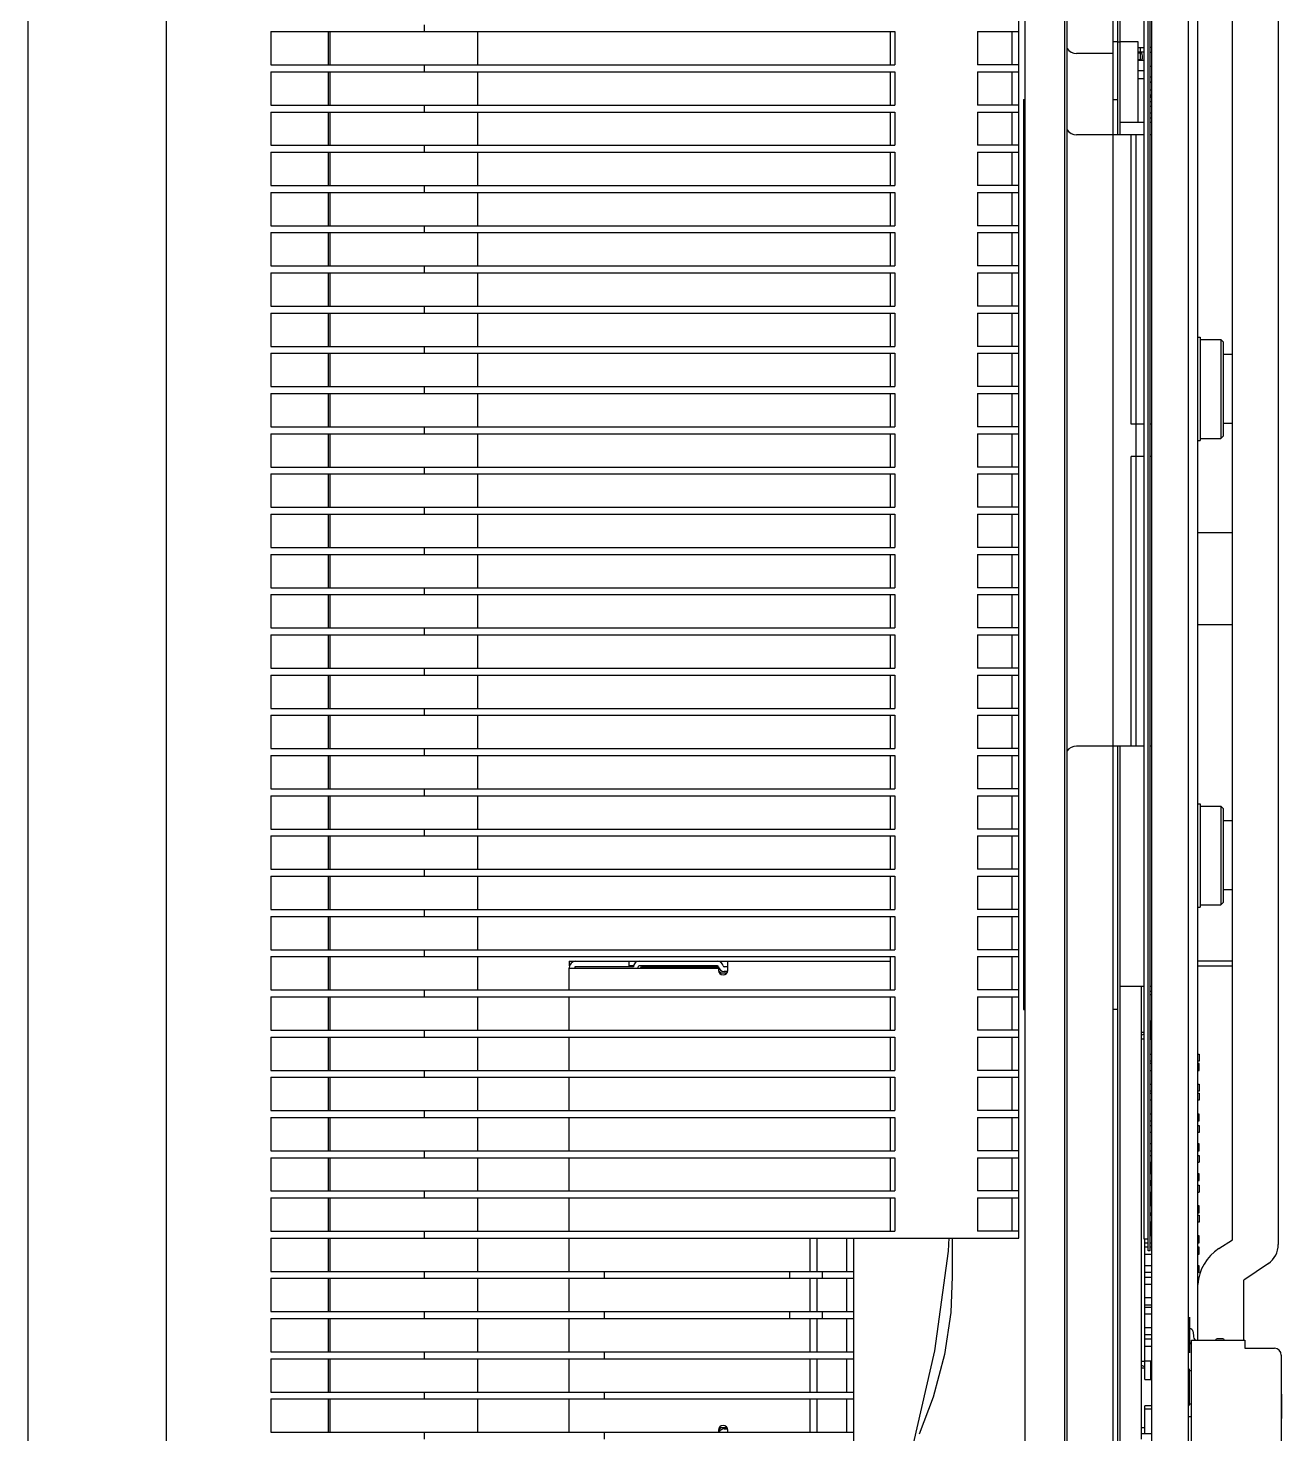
# Model space of a CAD drawing. Header units: millimetres. Extents: x 0 to 841, y 0 to 594.
# Drawn here: x 394.7 to 449.3, y 394.6 to 455.8 of the extents above; entities that cross this region are included whole.
import ezdxf

# ---------------------------------------------------------------- set-up
doc = ezdxf.new("R2010")
doc.units = ezdxf.units.MM
doc.header["$LTSCALE"] = 46.255
doc.layers.get('0').update_dxf_attribs({"linetype": 'CONTINUOUS'})
doc.layers.add('ASSEM_MEM', color=7, linetype='CONTINUOUS')

msp = doc.modelspace()

# ---------------------------------------------------------------- linework, layer by layer
at = {"color": 7, "linetype": 'CONTINUOUS'}
for p, q in [((438.077, 482.29), (438.077, 369.49)), ((394.727, 359.19), (394.727, 480.34)), ((400.727, 479.64), (400.727, 359.89)), ((437.827, 403.14), (437.827, 469.64)), ((439.827, 389.81), (439.827, 463.85)), ((439.927, 389.84), (439.927, 463.69)), ((441.927, 390.89), (441.927, 463.69)), ((442.127, 451.15), (442.127, 458.55)), ((442.227, 451.15), (442.227, 458.55)), ((411.947, 455.94), (411.947, 455.64)), ((405.277, 455.64), (405.277, 454.19)), ((405.277, 455.64), (432.432, 455.64)), ((407.777, 455.64), (407.777, 454.19)), ((407.871, 454.19), (407.871, 455.64)), ((414.277, 455.64), (414.277, 454.19)), ((432.223, 455.64), (432.223, 454.19)), ((432.432, 455.64), (432.432, 454.19)), ((436.028, 455.64), (436.028, 454.19)), ((436.028, 455.64), (437.827, 455.64)), ((437.527, 454.19), (437.527, 455.64)), ((442.127, 455.19), (442.227, 455.19)), ((441.927, 454.69), (440.327, 454.69)), ((405.277, 454.19), (432.432, 454.19)), ((405.277, 453.89), (405.277, 452.44)), ((405.277, 453.89), (432.432, 453.89)), ((407.777, 453.89), (407.777, 452.44)), ((407.871, 452.44), (407.871, 453.89)), ((411.947, 454.19), (411.947, 453.89)), ((414.277, 453.89), (414.277, 452.44)), ((432.223, 453.89), (432.223, 452.44)), ((432.432, 453.89), (432.432, 452.44)), ((437.827, 454.19), (436.028, 454.19)), ((436.028, 453.89), (436.028, 452.44)), ((436.028, 453.89), (437.827, 453.89)), ((437.527, 452.44), (437.527, 453.89)), ((438.027, 452.69), (438.027, 413.09)), ((438.027, 452.69), (438.077, 452.69)), ((441.927, 452.69), (442.127, 452.69)), ((405.277, 452.44), (432.432, 452.44)), ((405.277, 452.14), (405.277, 450.69)), ((405.277, 452.14), (432.432, 452.14)), ((407.777, 452.14), (407.777, 450.69)), ((407.871, 450.69), (407.871, 452.14)), ((411.947, 452.44), (411.947, 452.14)), ((414.277, 452.14), (414.277, 450.69)), ((432.223, 452.14), (432.223, 450.69)), ((432.432, 452.14), (432.432, 450.69)), ((437.827, 452.44), (436.028, 452.44)), ((436.028, 452.14), (436.028, 450.69)), ((436.028, 452.14), (437.827, 452.14)), ((437.527, 450.69), (437.527, 452.14)), ((442.927, 451.15), (440.327, 451.15)), ((442.927, 424.55), (442.927, 451.15)), ((405.277, 450.69), (432.432, 450.69)), ((405.277, 450.39), (405.277, 448.94)), ((405.277, 450.39), (432.432, 450.39)), ((407.777, 450.39), (407.777, 448.94)), ((407.871, 448.94), (407.871, 450.39)), ((411.947, 450.69), (411.947, 450.39)), ((414.277, 450.39), (414.277, 448.94)), ((432.223, 450.39), (432.223, 448.94)), ((432.432, 450.39), (432.432, 448.94)), ((437.827, 450.69), (436.028, 450.69)), ((436.028, 450.39), (436.028, 448.94)), ((436.028, 450.39), (437.827, 450.39)), ((437.527, 448.94), (437.527, 450.39)), ((405.277, 448.94), (432.432, 448.94)), ((405.277, 448.64), (405.277, 447.19)), ((405.277, 448.64), (432.432, 448.64)), ((407.777, 448.64), (407.777, 447.19)), ((407.871, 447.19), (407.871, 448.64)), ((411.947, 448.94), (411.947, 448.64)), ((414.277, 448.64), (414.277, 447.19)), ((432.223, 448.64), (432.223, 447.19)), ((432.432, 448.64), (432.432, 447.19)), ((437.827, 448.94), (436.028, 448.94)), ((436.028, 448.64), (436.028, 447.19)), ((436.028, 448.64), (437.827, 448.64)), ((437.527, 447.19), (437.527, 448.64)), ((405.277, 447.19), (432.432, 447.19)), ((411.947, 447.19), (411.947, 446.89)), ((437.827, 447.19), (436.028, 447.19)), ((405.277, 446.89), (405.277, 445.44)), ((405.277, 446.89), (432.432, 446.89)), ((407.777, 446.89), (407.777, 445.44)), ((407.871, 445.44), (407.871, 446.89)), ((414.277, 446.89), (414.277, 445.44)), ((432.223, 446.89), (432.223, 445.44)), ((432.432, 446.89), (432.432, 445.44)), ((436.028, 446.89), (436.028, 445.44)), ((436.028, 446.89), (437.827, 446.89)), ((437.527, 445.44), (437.527, 446.89)), ((405.277, 445.44), (432.432, 445.44)), ((411.947, 445.44), (411.947, 445.14)), ((437.827, 445.44), (436.028, 445.44)), ((405.277, 445.14), (405.277, 443.69)), ((405.277, 445.14), (432.432, 445.14)), ((407.777, 445.14), (407.777, 443.69)), ((407.871, 443.69), (407.871, 445.14)), ((414.277, 445.14), (414.277, 443.69)), ((432.223, 445.14), (432.223, 443.69)), ((432.432, 445.14), (432.432, 443.69)), ((436.028, 445.14), (436.028, 443.69)), ((436.028, 445.14), (437.827, 445.14)), ((437.527, 443.69), (437.527, 445.14)), ((405.277, 443.69), (432.432, 443.69)), ((411.947, 443.69), (411.947, 443.39)), ((437.827, 443.69), (436.028, 443.69)), ((405.277, 443.39), (405.277, 441.94)), ((405.277, 443.39), (432.432, 443.39)), ((407.777, 443.39), (407.777, 441.94)), ((407.871, 441.94), (407.871, 443.39)), ((414.277, 443.39), (414.277, 441.94)), ((432.223, 443.39), (432.223, 441.94)), ((432.432, 443.39), (432.432, 441.94)), ((436.028, 443.39), (436.028, 441.94)), ((436.028, 443.39), (437.827, 443.39)), ((437.527, 441.94), (437.527, 443.39)), ((405.277, 441.94), (432.432, 441.94)), ((411.947, 441.94), (411.947, 441.64)), ((437.827, 441.94), (436.028, 441.94)), ((405.277, 441.64), (405.277, 440.19)), ((405.277, 441.64), (432.432, 441.64)), ((407.777, 441.64), (407.777, 440.19)), ((407.871, 440.19), (407.871, 441.64)), ((414.277, 441.64), (414.277, 440.19)), ((432.223, 441.64), (432.223, 440.19)), ((432.432, 441.64), (432.432, 440.19)), ((436.028, 441.64), (436.028, 440.19)), ((436.028, 441.64), (437.827, 441.64)), ((437.527, 440.19), (437.527, 441.64)), ((405.277, 440.19), (432.432, 440.19)), ((405.277, 439.89), (405.277, 438.44)), ((405.277, 439.89), (432.432, 439.89)), ((407.777, 439.89), (407.777, 438.44)), ((407.871, 438.44), (407.871, 439.89)), ((411.947, 440.19), (411.947, 439.89)), ((414.277, 439.89), (414.277, 438.44)), ((432.223, 439.89), (432.223, 438.44)), ((432.432, 439.89), (432.432, 438.44)), ((437.827, 440.19), (436.028, 440.19)), ((436.028, 439.89), (436.028, 438.44)), ((436.028, 439.89), (437.827, 439.89)), ((437.527, 438.44), (437.527, 439.89)), ((405.277, 438.44), (432.432, 438.44)), ((405.277, 438.14), (405.277, 436.69)), ((405.277, 438.14), (432.432, 438.14)), ((407.777, 438.14), (407.777, 436.69)), ((407.871, 436.69), (407.871, 438.14)), ((411.947, 438.44), (411.947, 438.14)), ((414.277, 438.14), (414.277, 436.69)), ((432.223, 438.14), (432.223, 436.69)), ((432.432, 438.14), (432.432, 436.69)), ((437.827, 438.44), (436.028, 438.44)), ((436.028, 438.14), (436.028, 436.69)), ((436.028, 438.14), (437.827, 438.14)), ((437.527, 436.69), (437.527, 438.14)), ((405.277, 436.69), (432.432, 436.69)), ((405.277, 436.39), (405.277, 434.94)), ((405.277, 436.39), (432.432, 436.39)), ((407.777, 436.39), (407.777, 434.94)), ((407.871, 434.94), (407.871, 436.39)), ((411.947, 436.69), (411.947, 436.39)), ((414.277, 436.39), (414.277, 434.94)), ((432.223, 436.39), (432.223, 434.94)), ((432.432, 436.39), (432.432, 434.94)), ((437.827, 436.69), (436.028, 436.69)), ((436.028, 436.39), (436.028, 434.94)), ((436.028, 436.39), (437.827, 436.39)), ((437.527, 434.94), (437.527, 436.39)), ((405.277, 434.94), (432.432, 434.94)), ((411.947, 434.94), (411.947, 434.64)), ((437.827, 434.94), (436.028, 434.94)), ((405.277, 434.64), (405.277, 433.19)), ((405.277, 434.64), (432.432, 434.64)), ((407.777, 434.64), (407.777, 433.19)), ((407.871, 433.19), (407.871, 434.64)), ((414.277, 434.64), (414.277, 433.19)), ((432.223, 434.64), (432.223, 433.19)), ((432.432, 434.64), (432.432, 433.19)), ((436.028, 434.64), (436.028, 433.19)), ((436.028, 434.64), (437.827, 434.64)), ((437.527, 433.19), (437.527, 434.64)), ((405.277, 433.19), (432.432, 433.19)), ((411.947, 433.19), (411.947, 432.89)), ((437.827, 433.19), (436.028, 433.19)), ((405.277, 432.89), (405.277, 431.44)), ((405.277, 432.89), (432.432, 432.89)), ((407.777, 432.89), (407.777, 431.44)), ((407.871, 431.44), (407.871, 432.89)), ((414.277, 432.89), (414.277, 431.44)), ((432.223, 432.89), (432.223, 431.44)), ((432.432, 432.89), (432.432, 431.44)), ((436.028, 432.89), (436.028, 431.44)), ((436.028, 432.89), (437.827, 432.89)), ((437.527, 431.44), (437.527, 432.89)), ((405.277, 431.44), (432.432, 431.44)), ((411.947, 431.44), (411.947, 431.14)), ((437.827, 431.44), (436.028, 431.44)), ((405.277, 431.14), (405.277, 429.69)), ((405.277, 431.14), (432.432, 431.14)), ((407.777, 431.14), (407.777, 429.69)), ((407.871, 429.69), (407.871, 431.14)), ((414.277, 431.14), (414.277, 429.69)), ((432.223, 431.14), (432.223, 429.69)), ((432.432, 431.14), (432.432, 429.69)), ((436.028, 431.14), (436.028, 429.69)), ((436.028, 431.14), (437.827, 431.14)), ((437.527, 429.69), (437.527, 431.14)), ((405.277, 429.69), (432.432, 429.69)), ((411.947, 429.69), (411.947, 429.39)), ((437.827, 429.69), (436.028, 429.69)), ((405.277, 429.39), (405.277, 427.94)), ((405.277, 429.39), (432.432, 429.39)), ((407.777, 429.39), (407.777, 427.94)), ((407.871, 427.94), (407.871, 429.39)), ((414.277, 429.39), (414.277, 427.94)), ((432.223, 429.39), (432.223, 427.94)), ((432.432, 429.39), (432.432, 427.94)), ((436.028, 429.39), (436.028, 427.94)), ((436.028, 429.39), (437.827, 429.39)), ((437.527, 427.94), (437.527, 429.39)), ((405.277, 427.94), (432.432, 427.94)), ((405.277, 427.64), (405.277, 426.19)), ((405.277, 427.64), (432.432, 427.64)), ((407.777, 427.64), (407.777, 426.19)), ((407.871, 426.19), (407.871, 427.64)), ((411.947, 427.94), (411.947, 427.64)), ((414.277, 427.64), (414.277, 426.19)), ((432.223, 427.64), (432.223, 426.19)), ((432.432, 427.64), (432.432, 426.19)), ((437.827, 427.94), (436.028, 427.94)), ((436.028, 427.64), (436.028, 426.19)), ((436.028, 427.64), (437.827, 427.64)), ((437.527, 426.19), (437.527, 427.64)), ((405.277, 426.19), (432.432, 426.19)), ((405.277, 425.89), (405.277, 424.44)), ((405.277, 425.89), (432.432, 425.89)), ((407.777, 425.89), (407.777, 424.44)), ((407.871, 424.44), (407.871, 425.89)), ((411.947, 426.19), (411.947, 425.89)), ((414.277, 425.89), (414.277, 424.44)), ((432.223, 425.89), (432.223, 424.44)), ((432.432, 425.89), (432.432, 424.44)), ((437.827, 426.19), (436.028, 426.19)), ((436.028, 425.89), (437.827, 425.89)), ((436.028, 425.89), (436.028, 424.44)), ((437.527, 424.44), (437.527, 425.89)), ((442.927, 424.55), (440.327, 424.55)), ((442.127, 390.862), (442.127, 424.55)), ((442.227, 390.689), (442.227, 424.55)), ((405.277, 424.44), (432.432, 424.44)), ((405.277, 424.14), (405.277, 422.69)), ((405.277, 424.14), (432.432, 424.14)), ((407.777, 424.14), (407.777, 422.69)), ((407.871, 422.69), (407.871, 424.14)), ((411.947, 424.44), (411.947, 424.14)), ((414.277, 424.14), (414.277, 422.69)), ((432.223, 424.14), (432.223, 422.69)), ((432.432, 424.14), (432.432, 422.69)), ((437.827, 424.44), (436.028, 424.44)), ((436.028, 424.14), (437.827, 424.14)), ((436.028, 424.14), (436.028, 422.69)), ((437.527, 422.69), (437.527, 424.14)), ((405.277, 422.69), (432.432, 422.69)), ((411.947, 422.69), (411.947, 422.39)), ((437.827, 422.69), (436.028, 422.69)), ((405.277, 422.39), (405.277, 420.94)), ((405.277, 422.39), (432.432, 422.39)), ((407.777, 422.39), (407.777, 420.94)), ((407.871, 420.94), (407.871, 422.39)), ((414.277, 422.39), (414.277, 420.94)), ((432.223, 422.39), (432.223, 420.94)), ((432.432, 422.39), (432.432, 420.94)), ((436.028, 422.39), (437.827, 422.39)), ((436.028, 422.39), (436.028, 420.94)), ((437.527, 420.94), (437.527, 422.39)), ((405.277, 420.94), (432.432, 420.94)), ((411.947, 420.94), (411.947, 420.64)), ((437.827, 420.94), (436.028, 420.94)), ((405.277, 420.64), (405.277, 419.19)), ((405.277, 420.64), (432.432, 420.64)), ((407.777, 420.64), (407.777, 419.19)), ((407.871, 419.19), (407.871, 420.64)), ((414.277, 420.64), (414.277, 419.19)), ((432.223, 420.64), (432.223, 419.19)), ((432.432, 420.64), (432.432, 419.19)), ((436.028, 420.64), (437.827, 420.64)), ((436.028, 420.64), (436.028, 419.19)), ((437.527, 419.19), (437.527, 420.64)), ((405.277, 419.19), (432.432, 419.19)), ((411.947, 419.19), (411.947, 418.89)), ((437.827, 419.19), (436.028, 419.19)), ((405.277, 418.89), (405.277, 417.44)), ((405.277, 418.89), (432.432, 418.89)), ((407.777, 418.89), (407.777, 417.44)), ((407.871, 417.44), (407.871, 418.89)), ((414.277, 418.89), (414.277, 417.44)), ((432.223, 418.89), (432.223, 417.44)), ((432.432, 418.89), (432.432, 417.44)), ((436.028, 418.89), (437.827, 418.89)), ((436.028, 418.89), (436.028, 417.44)), ((437.527, 417.44), (437.527, 418.89)), ((405.277, 417.44), (432.432, 417.44)), ((411.947, 417.44), (411.947, 417.14)), ((437.827, 417.44), (436.028, 417.44)), ((405.277, 417.14), (405.277, 415.69)), ((405.277, 417.14), (432.432, 417.14)), ((407.777, 417.14), (407.777, 415.69)), ((407.871, 415.69), (407.871, 417.14)), ((414.277, 417.14), (414.277, 415.69)), ((432.223, 417.14), (432.223, 415.69)), ((432.432, 417.14), (432.432, 415.69)), ((436.028, 417.14), (437.827, 417.14)), ((436.028, 417.14), (436.028, 415.69)), ((437.527, 415.69), (437.527, 417.14)), ((405.277, 415.69), (432.432, 415.69)), ((405.277, 415.39), (405.277, 413.94)), ((405.277, 415.39), (432.432, 415.39)), ((407.777, 415.39), (407.777, 413.94)), ((407.871, 413.94), (407.871, 415.39)), ((411.947, 415.69), (411.947, 415.39)), ((414.277, 415.39), (414.277, 413.94)), ((432.223, 415.39), (432.223, 413.94)), ((432.432, 415.39), (432.432, 413.94)), ((437.827, 415.69), (436.028, 415.69)), ((436.028, 415.39), (437.827, 415.39)), ((436.028, 415.39), (436.028, 413.94)), ((437.527, 413.94), (437.527, 415.39)), ((405.277, 413.94), (432.432, 413.94)), ((405.277, 413.64), (405.277, 412.19)), ((405.277, 413.64), (432.432, 413.64)), ((407.777, 413.64), (407.777, 412.19)), ((407.871, 412.19), (407.871, 413.64)), ((411.947, 413.94), (411.947, 413.64)), ((414.277, 413.64), (414.277, 412.19)), ((432.223, 413.64), (432.223, 412.19)), ((432.432, 413.64), (432.432, 412.19)), ((437.827, 413.94), (436.028, 413.94)), ((436.028, 413.64), (437.827, 413.64)), ((436.028, 413.64), (436.028, 412.19)), ((437.527, 412.19), (437.527, 413.64)), ((438.027, 413.09), (438.077, 413.09)), ((442.127, 413.09), (441.927, 413.09)), ((405.277, 412.19), (432.432, 412.19)), ((405.277, 411.89), (405.277, 410.44)), ((405.277, 411.89), (432.432, 411.89)), ((407.777, 411.89), (407.777, 410.44)), ((407.871, 410.44), (407.871, 411.89)), ((411.947, 412.19), (411.947, 411.89)), ((414.277, 411.89), (414.277, 410.44)), ((432.223, 411.89), (432.223, 410.44)), ((432.432, 411.89), (432.432, 410.44)), ((437.827, 412.19), (436.028, 412.19)), ((436.028, 411.89), (437.827, 411.89)), ((436.028, 411.89), (436.028, 410.44)), ((437.527, 410.44), (437.527, 411.89)), ((405.277, 410.44), (432.432, 410.44)), ((405.277, 410.14), (405.277, 408.69)), ((405.277, 410.14), (432.432, 410.14)), ((407.777, 410.14), (407.777, 408.69)), ((407.871, 408.69), (407.871, 410.14)), ((411.947, 410.44), (411.947, 410.14)), ((414.277, 410.14), (414.277, 408.69)), ((432.223, 410.14), (432.223, 408.69)), ((432.432, 410.14), (432.432, 408.69)), ((437.827, 410.44), (436.028, 410.44)), ((436.028, 410.14), (437.827, 410.14)), ((436.028, 410.14), (436.028, 408.69)), ((437.527, 408.69), (437.527, 410.14)), ((405.277, 408.69), (432.432, 408.69)), ((411.947, 408.69), (411.947, 408.39)), ((437.827, 408.69), (436.028, 408.69)), ((405.277, 408.39), (405.277, 406.94)), ((405.277, 408.39), (432.432, 408.39)), ((407.777, 408.39), (407.777, 406.94)), ((407.871, 406.94), (407.871, 408.39)), ((414.277, 408.39), (414.277, 406.94)), ((432.223, 408.39), (432.223, 406.94)), ((432.432, 408.39), (432.432, 406.94)), ((436.028, 408.39), (437.827, 408.39)), ((436.028, 408.39), (436.028, 406.94)), ((437.527, 406.94), (437.527, 408.39)), ((405.277, 406.94), (432.432, 406.94)), ((411.947, 406.94), (411.947, 406.64)), ((437.827, 406.94), (436.028, 406.94)), ((405.277, 406.64), (405.277, 405.19)), ((405.277, 406.64), (432.432, 406.64)), ((407.777, 406.64), (407.777, 405.19)), ((407.871, 405.19), (407.871, 406.64)), ((414.277, 406.64), (414.277, 405.19)), ((432.223, 406.64), (432.223, 405.19)), ((432.432, 406.64), (432.432, 405.19)), ((436.028, 406.64), (437.827, 406.64)), ((436.028, 406.64), (436.028, 405.19)), ((437.527, 405.19), (437.527, 406.64)), ((405.277, 405.19), (432.432, 405.19)), ((411.947, 405.19), (411.947, 404.89)), ((437.827, 405.19), (436.028, 405.19)), ((405.277, 404.89), (405.277, 403.44)), ((405.277, 404.89), (432.432, 404.89)), ((407.777, 404.89), (407.777, 403.44)), ((407.871, 403.44), (407.871, 404.89)), ((414.277, 404.89), (414.277, 403.44)), ((432.223, 404.89), (432.223, 403.44)), ((432.432, 404.89), (432.432, 403.44)), ((436.028, 404.89), (437.827, 404.89)), ((436.028, 404.89), (436.028, 403.44)), ((437.527, 403.44), (437.527, 404.89)), ((405.277, 403.44), (432.432, 403.44)), ((405.277, 403.14), (405.277, 401.69)), ((405.277, 403.14), (437.827, 403.14)), ((407.777, 403.14), (407.777, 401.69)), ((407.871, 401.69), (407.871, 403.14)), ((411.947, 403.44), (411.947, 403.14)), ((414.277, 403.14), (414.277, 401.69)), ((428.736, 403.14), (428.736, 401.69)), ((429.036, 403.14), (429.036, 401.69)), ((430.324, 403.14), (430.324, 401.69)), ((430.624, 403.14), (430.624, 392.801)), ((434.768, 403.145), (434.742, 402.565)), ((434.927, 403.14), (434.927, 401.465)), ((437.827, 403.44), (436.028, 403.44)), ((434.742, 402.565), (434.155, 398.241)), ((405.277, 401.69), (430.624, 401.69)), ((405.277, 401.39), (405.277, 399.94)), ((405.277, 401.39), (430.624, 401.39)), ((407.777, 401.39), (407.777, 399.94)), ((407.871, 399.94), (407.871, 401.39)), ((411.947, 401.69), (411.947, 401.39)), ((414.277, 401.39), (414.277, 399.94)), ((419.79, 401.69), (419.79, 401.39)), ((427.86, 401.39), (427.86, 401.69)), ((428.736, 401.39), (428.736, 399.94)), ((429.036, 401.39), (429.036, 399.94)), ((429.261, 401.69), (429.261, 401.39)), ((430.324, 401.39), (430.324, 399.94)), ((405.277, 399.94), (430.624, 399.94)), ((405.277, 399.64), (405.277, 398.19)), ((405.277, 399.64), (430.624, 399.64)), ((407.777, 399.64), (407.777, 398.19)), ((407.871, 398.19), (407.871, 399.64)), ((411.947, 399.94), (411.947, 399.64)), ((414.277, 399.64), (414.277, 398.19)), ((419.79, 399.94), (419.79, 399.64)), ((427.86, 399.64), (427.86, 399.94)), ((428.736, 399.64), (428.736, 398.19)), ((429.036, 399.64), (429.036, 398.19)), ((429.261, 399.94), (429.261, 399.64)), ((430.324, 399.64), (430.324, 398.19)), ((434.155, 398.241), (433.225, 394.19)), ((405.277, 398.19), (430.624, 398.19)), ((405.277, 397.89), (430.624, 397.89)), ((405.277, 397.89), (405.277, 396.44)), ((407.777, 397.89), (407.777, 396.44)), ((407.871, 396.44), (407.871, 397.89)), ((411.947, 398.19), (411.947, 397.89)), ((414.277, 397.89), (414.277, 396.44)), ((419.79, 398.19), (419.79, 397.89)), ((428.736, 397.89), (428.736, 396.44)), ((429.036, 397.89), (429.036, 396.44)), ((430.324, 397.89), (430.324, 396.44)), ((405.277, 396.44), (430.624, 396.44)), ((411.947, 396.44), (411.947, 396.14)), ((419.79, 396.44), (419.79, 396.14)), ((405.277, 396.14), (430.624, 396.14)), ((405.277, 396.14), (405.277, 394.69)), ((407.777, 396.14), (407.777, 394.69)), ((407.871, 394.69), (407.871, 396.14)), ((414.277, 396.14), (414.277, 394.69)), ((428.736, 396.14), (428.736, 394.69)), ((429.036, 396.14), (429.036, 394.69)), ((430.324, 396.14), (430.324, 394.69)), ((405.277, 394.69), (430.624, 394.69)), ((411.947, 394.69), (411.947, 394.39)), ((419.79, 394.69), (419.79, 394.39))]:
    msp.add_line(p, q, dxfattribs=at)
msp.add_lwpolyline([(434.927, 401.465), (434.855, 399.909), (434.585, 398.073), (434.099, 396.226), (433.48, 394.602)], dxfattribs=at)
for centre, start, end in [((440.327, 455.19), 215.35812, 270), ((440.327, 451.65), 215.35812, 270), ((440.327, 424.05), 90, 144.64188)]:
    msp.add_arc(centre, 0.5, start, end, dxfattribs=at)
at = {"layer": 'ASSEM_MEM', "color": 7, "linetype": 'CONTINUOUS'}
for p, q in [((443.607, 323.74), (443.607, 493.74)), ((445.207, 323.74), (445.207, 493.74)), ((445.607, 398.7), (445.607, 472.4)), ((443.267, 403.09), (443.267, 463.69)), ((443.447, 402.59), (443.447, 463.3)), ((443.527, 402.59), (443.527, 463.24)), ((447.107, 403.068), (447.107, 462.709)), ((449.107, 462.914), (449.107, 402.862)), ((442.127, 455.199), (441.927, 455.199)), ((442.127, 455.19), (441.927, 455.19)), ((442.307, 455.199), (442.227, 455.199)), ((443.007, 455.19), (442.227, 455.19)), ((442.307, 455.199), (442.307, 455.19)), ((443.007, 451.69), (443.007, 455.19)), ((443.007, 454.94), (443.267, 454.94)), ((443.267, 454.74), (443.007, 454.74)), ((443.007, 454.71), (443.107, 454.71)), ((443.107, 454.74), (443.107, 454.94)), ((443.107, 454.39), (443.107, 454.71)), ((443.607, 454.94), (443.527, 454.94)), ((443.527, 454.74), (443.607, 454.74)), ((443.107, 454.41), (443.007, 454.41)), ((443.007, 454.39), (443.267, 454.39)), ((443.007, 453.94), (443.267, 453.94)), ((443.172, 454.39), (443.177, 454.404)), ((443.607, 454.115), (443.527, 454.115)), ((443.267, 453.59), (443.007, 453.59)), ((443.527, 453.665), (443.607, 453.665)), ((443.607, 453.39), (443.527, 453.47)), ((443.607, 453.09), (443.527, 453.09)), ((443.527, 452.89), (443.607, 452.89)), ((443.527, 452.76), (443.607, 452.84)), ((443.607, 452.59), (443.527, 452.59)), ((443.527, 452.39), (443.607, 452.39)), ((443.607, 452.09), (443.527, 452.09)), ((443.267, 451.69), (442.227, 451.69)), ((443.527, 451.89), (443.607, 451.89)), ((443.607, 451.69), (443.527, 451.69)), ((442.707, 438.55), (442.707, 451.15)), ((443.267, 451.15), (442.707, 451.15)), ((443.607, 451.15), (443.527, 451.15)), ((445.607, 442.34), (445.707, 442.34)), ((445.707, 442.34), (445.707, 437.84)), ((445.707, 442.24), (446.607, 442.24)), ((446.607, 442.24), (446.607, 437.94)), ((446.707, 442.14), (446.607, 442.24)), ((446.707, 442.14), (446.707, 438.04)), ((447.107, 441.59), (446.707, 441.59)), ((447.107, 438.59), (446.707, 438.59)), ((443.267, 438.55), (442.707, 438.55)), ((443.607, 438.55), (443.527, 438.55)), ((446.707, 438.04), (446.607, 437.94)), ((445.607, 437.84), (445.707, 437.84)), ((445.707, 437.94), (446.607, 437.94)), ((442.707, 424.55), (442.707, 437.15)), ((443.267, 437.15), (442.707, 437.15)), ((443.607, 437.15), (443.527, 437.15)), ((445.607, 433.84), (447.107, 433.84)), ((445.607, 429.84), (447.107, 429.84)), ((443.267, 424.55), (442.707, 424.55)), ((443.607, 424.55), (443.527, 424.55)), ((445.607, 422.04), (445.707, 422.04)), ((445.707, 422.04), (445.707, 417.54)), ((445.707, 421.94), (446.607, 421.94)), ((446.607, 421.94), (446.607, 417.64)), ((446.707, 421.84), (446.607, 421.94)), ((446.707, 421.84), (446.707, 417.74)), ((447.107, 421.29), (446.707, 421.29)), ((447.107, 418.29), (446.707, 418.29)), ((445.607, 417.54), (445.707, 417.54)), ((445.707, 417.64), (446.607, 417.64)), ((446.707, 417.74), (446.607, 417.64)), ((418.257, 415.19), (418.257, 414.99)), ((418.257, 415.19), (432.223, 415.19)), ((418.275, 414.99), (418.257, 414.99)), ((418.257, 413.94), (418.257, 414.89)), ((418.257, 414.89), (424.757, 414.89)), ((418.507, 414.94), (418.507, 414.89)), ((421.057, 414.94), (418.507, 414.94)), ((420.857, 415.19), (420.857, 414.94)), ((421.065, 414.99), (420.857, 414.99)), ((424.711, 414.99), (421.307, 414.99)), ((421.357, 414.89), (421.407, 414.94)), ((421.407, 414.94), (424.76, 414.94)), ((424.607, 414.94), (424.657, 414.89)), ((424.757, 414.89), (424.757, 414.79)), ((424.757, 414.79), (424.857, 414.69)), ((425.157, 414.94), (425.007, 414.94)), ((425.147, 414.74), (425.007, 414.74)), ((425.157, 414.79), (425.157, 415.19)), ((447.108, 415.19), (445.607, 415.19)), ((445.607, 414.99), (447.108, 414.99)), ((424.857, 414.69), (425.126, 414.69)), ((418.257, 412.19), (418.257, 413.64)), ((443.267, 414.09), (442.227, 414.09)), ((443.157, 394.39), (443.157, 414.09)), ((443.607, 414.09), (443.527, 414.09)), ((443.527, 413.89), (443.607, 413.89)), ((443.527, 413.74), (443.607, 413.74)), ((443.527, 412.59), (443.607, 412.59)), ((443.557, 411.795), (443.557, 412.59)), ((418.257, 410.44), (418.257, 411.89)), ((443.267, 412.09), (443.157, 412.09)), ((443.267, 412.02), (443.157, 411.965)), ((443.267, 411.79), (443.157, 411.79)), ((443.527, 411.795), (443.557, 411.795)), ((443.527, 411.14), (443.607, 411.14)), ((445.607, 411.14), (445.657, 411.14)), ((445.657, 411.14), (445.657, 410.84)), ((443.607, 410.84), (443.527, 410.84)), ((443.607, 410.74), (443.527, 410.74)), ((445.657, 410.84), (445.607, 410.84)), ((445.657, 410.74), (445.607, 410.74)), ((445.657, 410.44), (445.657, 410.74)), ((418.257, 408.69), (418.257, 410.14)), ((443.527, 410.44), (443.607, 410.44)), ((443.527, 409.84), (443.607, 409.84)), ((445.607, 410.44), (445.657, 410.44)), ((445.607, 409.84), (445.657, 409.84)), ((445.657, 409.84), (445.657, 409.54)), ((443.607, 409.54), (443.527, 409.54)), ((443.527, 409.44), (443.607, 409.44)), ((445.657, 409.54), (445.607, 409.54)), ((445.607, 409.44), (445.657, 409.44)), ((445.657, 409.44), (445.657, 409.14)), ((443.607, 409.14), (443.527, 409.14)), ((445.657, 409.14), (445.607, 409.14)), ((418.257, 406.94), (418.257, 408.39)), ((443.607, 408.54), (443.527, 408.54)), ((443.527, 408.24), (443.607, 408.24)), ((443.527, 408.04), (443.607, 408.04)), ((445.658, 408.54), (445.607, 408.54)), ((445.607, 408.24), (445.658, 408.24)), ((445.607, 408.04), (445.657, 408.04)), ((445.657, 408.24), (445.657, 408.54)), ((445.657, 408.04), (445.657, 407.74)), ((443.607, 407.74), (443.527, 407.74)), ((445.657, 407.74), (445.607, 407.74)), ((443.607, 407.24), (443.527, 407.24)), ((443.527, 406.94), (443.607, 406.94)), ((445.658, 407.24), (445.607, 407.24)), ((445.607, 406.94), (445.658, 406.94)), ((445.657, 406.94), (445.657, 407.24)), ((418.257, 405.19), (418.257, 406.64)), ((443.527, 406.74), (443.607, 406.74)), ((443.527, 406.44), (443.607, 406.44)), ((443.557, 405.94), (443.557, 406.44)), ((445.607, 406.74), (445.657, 406.74)), ((445.607, 406.44), (445.657, 406.44)), ((445.657, 406.74), (445.657, 406.44)), ((443.607, 405.94), (443.527, 405.94)), ((443.527, 405.64), (443.607, 405.64)), ((443.557, 405.44), (443.557, 405.64)), ((445.658, 405.94), (445.607, 405.94)), ((445.607, 405.64), (445.658, 405.64)), ((445.657, 405.64), (445.657, 405.94)), ((443.527, 405.44), (443.607, 405.44)), ((443.527, 405.14), (443.607, 405.14)), ((443.557, 404.54), (443.557, 405.14)), ((445.607, 405.44), (445.657, 405.44)), ((445.607, 405.14), (445.657, 405.14)), ((445.657, 405.44), (445.657, 405.14)), ((418.257, 403.44), (418.257, 404.89)), ((443.607, 404.54), (443.527, 404.54)), ((445.657, 404.54), (445.607, 404.54)), ((445.657, 404.24), (445.657, 404.54)), ((443.527, 404.24), (443.607, 404.24)), ((443.527, 404.14), (443.607, 404.14)), ((443.607, 403.84), (443.527, 403.84)), ((443.557, 404.14), (443.557, 404.24)), ((443.557, 403.24), (443.557, 403.84)), ((445.607, 404.24), (445.657, 404.24)), ((445.607, 404.14), (445.657, 404.14)), ((445.657, 403.84), (445.607, 403.84)), ((445.657, 404.14), (445.657, 403.84)), ((418.257, 401.69), (418.257, 403.14)), ((443.607, 403.24), (443.527, 403.24)), ((445.657, 403.24), (445.607, 403.24)), ((445.657, 402.94), (445.657, 403.24)), ((443.447, 403.09), (443.267, 403.09)), ((443.307, 396.99), (443.307, 403.09)), ((443.307, 402.94), (443.447, 402.94)), ((443.447, 402.74), (443.307, 402.74)), ((443.527, 402.59), (443.447, 402.59)), ((443.527, 402.94), (443.607, 402.94)), ((443.607, 402.74), (443.527, 402.74)), ((445.607, 402.94), (445.657, 402.94)), ((445.657, 402.74), (445.607, 402.74)), ((445.657, 402.44), (445.657, 402.74)), ((446.52, 402.688), (447.107, 403.068)), ((443.307, 402.44), (443.607, 402.44)), ((443.607, 401.94), (443.307, 401.94)), ((445.607, 402.44), (445.657, 402.44)), ((445.657, 401.94), (445.607, 401.94)), ((445.657, 401.64), (445.657, 401.94)), ((448.674, 402.039), (447.607, 401.303)), ((418.257, 399.94), (418.257, 401.39)), ((443.607, 401.64), (443.307, 401.64)), ((443.307, 401.44), (443.607, 401.44)), ((445.657, 401.64), (445.607, 401.64)), ((445.607, 401.44), (445.657, 401.44)), ((447.607, 398.7), (447.607, 401.303)), ((443.307, 401.14), (443.607, 401.14)), ((443.607, 400.54), (443.307, 400.54)), ((443.307, 400.24), (443.607, 400.24)), ((443.307, 400.14), (443.607, 400.14)), ((418.257, 398.19), (418.257, 399.64)), ((443.307, 399.84), (443.607, 399.84)), ((445.237, 399.7), (445.237, 398.15)), ((443.607, 399.24), (443.307, 399.24)), ((443.307, 398.94), (443.607, 398.94)), ((445.397, 399.061), (445.412, 398.84)), ((443.607, 398.74), (443.307, 398.74)), ((443.307, 398.44), (443.607, 398.44)), ((445.337, 398.7), (447.657, 398.7)), ((445.337, 392.005), (445.337, 398.7)), ((446.72, 398.75), (446.424, 398.75)), ((447.657, 398.7), (447.657, 398.35)), ((447.657, 398.35), (448.937, 398.35)), ((418.257, 396.44), (418.257, 397.89)), ((443.157, 397.79), (443.307, 397.79)), ((443.157, 397.615), (443.307, 397.54)), ((443.557, 397.785), (443.307, 397.785)), ((443.557, 396.99), (443.557, 397.785)), ((449.237, 398.05), (449.237, 391.55)), ((443.157, 397.49), (443.307, 397.49)), ((443.307, 396.99), (443.607, 396.99)), ((445.207, 397.375), (445.337, 397.375)), ((445.237, 395.85), (445.237, 397.45)), ((418.257, 394.69), (418.257, 396.14)), ((443.607, 395.84), (443.307, 395.84)), ((443.307, 394.64), (443.307, 395.84)), ((445.207, 395.925), (445.337, 395.925)), ((449.262, 396.35), (449.237, 396.35)), ((449.262, 395.292), (449.262, 396.35)), ((443.607, 395.69), (443.307, 395.69)), ((445.207, 395.376), (445.337, 395.376)), ((449.262, 395.292), (449.237, 395.292)), ((424.857, 394.89), (424.757, 394.79)), ((424.757, 394.79), (424.757, 394.69)), ((425.126, 394.89), (424.857, 394.89)), ((425.007, 394.84), (425.147, 394.84)), ((425.157, 394.69), (425.157, 394.79)), ((443.307, 394.89), (443.157, 394.89)), ((443.157, 394.64), (443.607, 394.64))]:
    msp.add_line(p, q, dxfattribs=at)
for centre, radius, start, end in [((442.801, 454.54), 0.4, 340, 30.26451), ((418.557, 414.89), 0.3, 90, 180), ((421.307, 414.94), 0.25, 90, 180), ((421.057, 414.94), 0.2, 345.07828, 360), ((421.307, 414.94), 0.05, 90, 180), ((424.711, 414.94), 0.25, 9.59407, 90), ((424.711, 414.94), 0.05, 9.59407, 89.99849), ((424.957, 414.79), 0.2, 180, 360), ((425.007, 414.99), 0.25, 189.59407, 270), ((425.007, 414.99), 0.05, 189.59407, 270), ((447.607, 401.009), 2, 122.91957, 176.90807), ((448.107, 402.862), 1, 304.59712, 360), ((445.247, 399.05), 0.15, 4, 90), ((445.562, 398.85), 0.15, 184.00022, 270.00001), ((445.399, 398.72), 0.2, 193.3039, 251.74848), ((446.312, 398.85), 0.15, 270, 318.18969), ((446.862, 398.8), 0.15, 199.47122, 221.81031), ((448.937, 398.05), 0.3, 360, 90), ((424.957, 394.79), 0.2, 0, 180), ((425.007, 394.59), 0.25, 90, 155.99397)]:
    msp.add_arc(centre, radius, start, end, dxfattribs=at)

doc.saveas('drawing.dxf')
